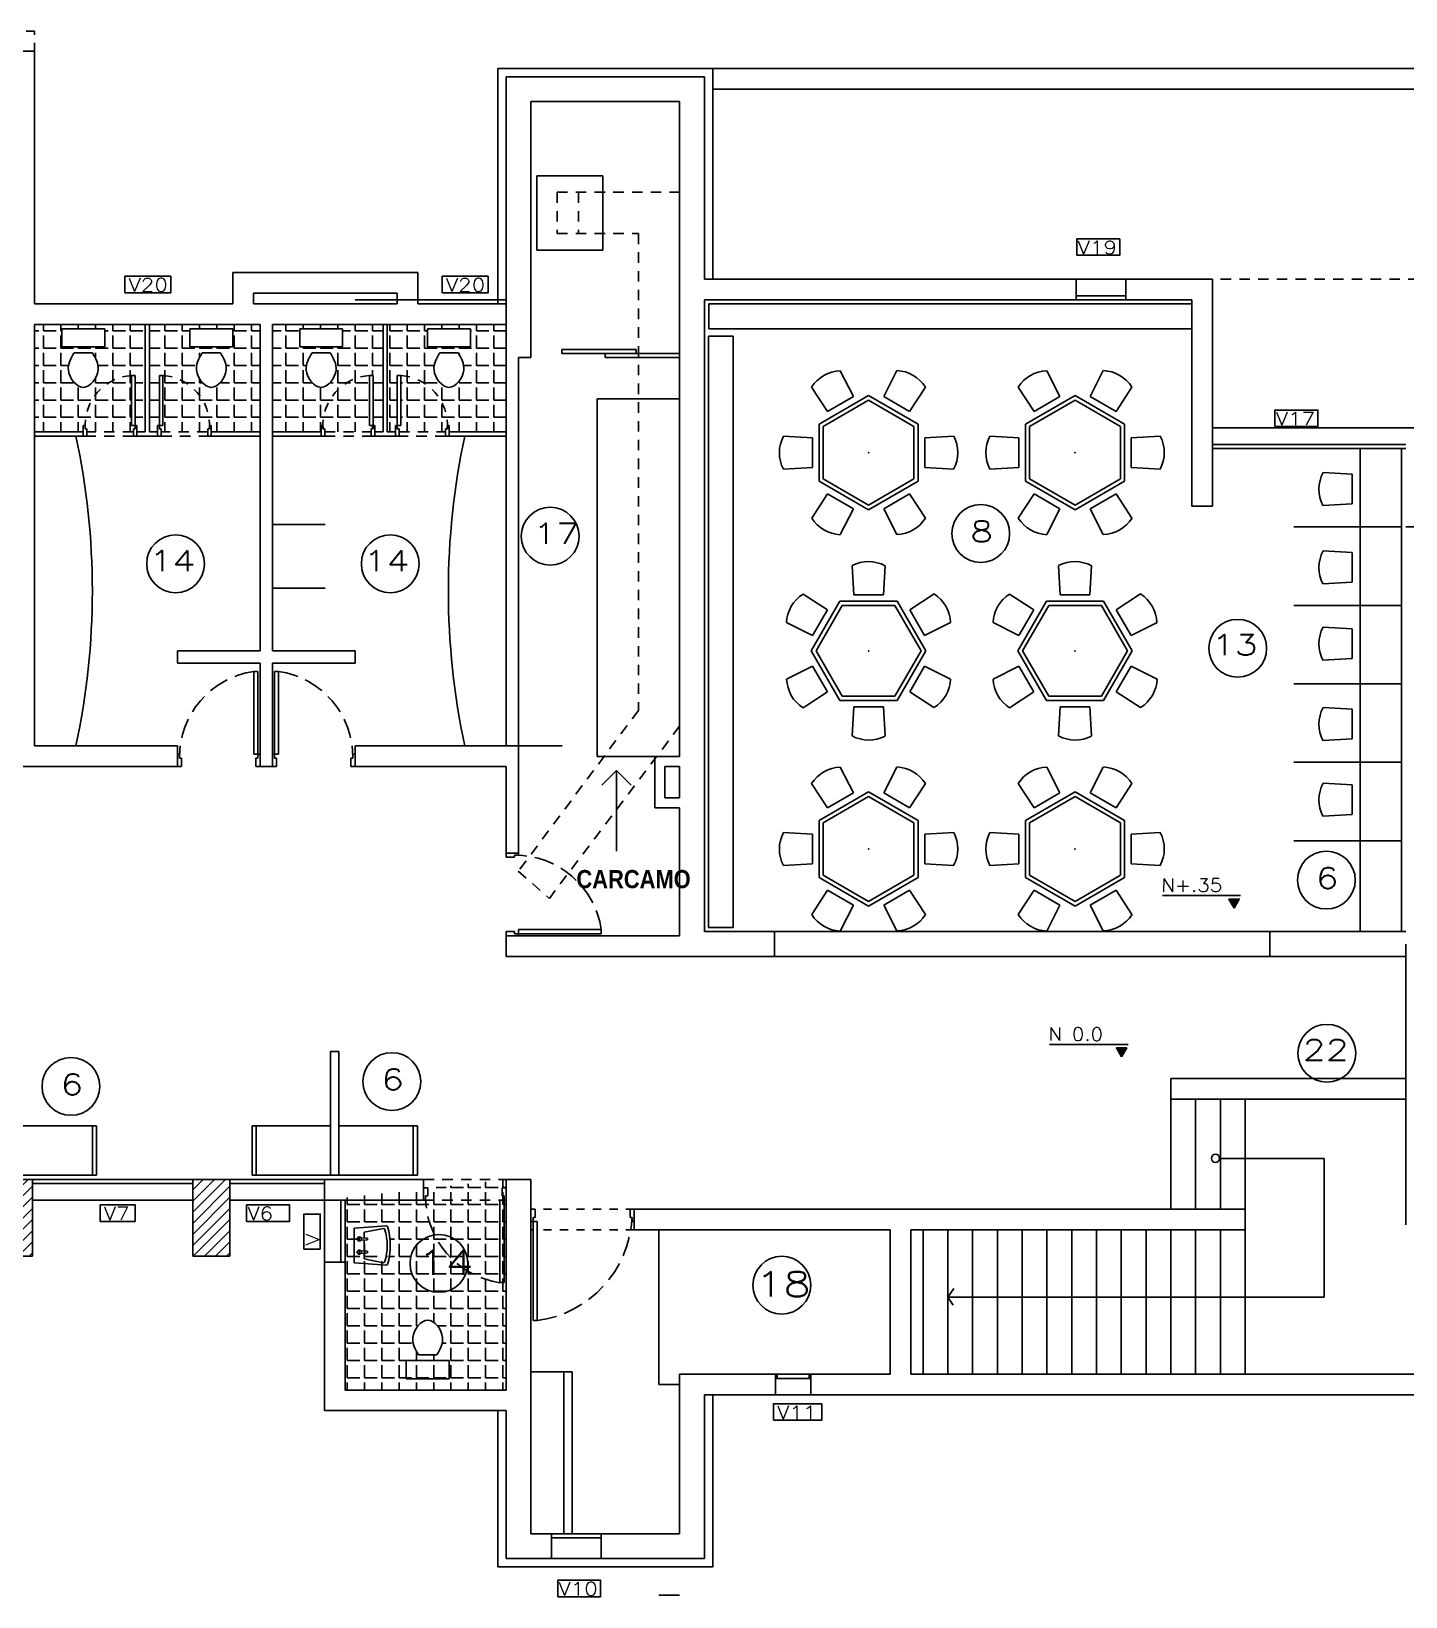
# Model space of a CAD drawing. Extents: x 672 to 748.9, y 170.5 to 217.8.
# Drawn here: x 711.24 to 727.88, y 173.12 to 192.08 of the extents above; entities that cross this region are included whole.
import ezdxf

# ---------------------------------------------------------------- set-up
doc = ezdxf.new("R2010")
doc.units = 0
doc.header["$LTSCALE"] = 0.02
doc.header["$MEASUREMENT"] = 0
doc.linetypes.add('ACAD_ISO02W100', pattern=[15, 12, -3])
doc.linetypes.add('HIDDEN', pattern=[9.525, 6.35, -3.175])
doc.layers.get('DEFPOINTS').update_dxf_attribs({"linetype": 'CONTINUOUS'})
for name, color, linetype in [('ACHURADO', 1, 'CONTINUOUS'), ('BAÑOS', 7, 'CONTINUOUS'), ('LETRA', 21, 'CONTINUOUS'), ('LETRAVENTANA', 40, 'CONTINUOUS'), ('MUEBLES', 7, 'CONTINUOUS'), ('MUROBAJO', 4, 'CONTINUOUS'), ('MUROS', 5, 'CONTINUOUS'), ('PISO', 1, 'CONTINUOUS'), ('PROYECCIONES', 253, 'HIDDEN'), ('PUERTAS', 40, 'CONTINUOUS'), ('VENTANAS', 40, 'CONTINUOUS')]:
    doc.layers.add(name, color=color, linetype=linetype)
doc.styles.add('DIANA', font='counb___.ttf', dxfattribs={"width": 0.9})
doc.styles.add('ROMANS', font='romans.shx', dxfattribs={"width": 0.8})
doc.styles.get("Standard").update_dxf_attribs({"font": 'romans.shx', "width": 1.3})
pattern_1 = [(0, (-116.12461, 7.60745), (0, 0.20955), [0.1524, -0.05715]), (90, (-116.12461, 7.60745), (-0.20955, 1e-17), [0.1524, -0.05715])]

# ---------------------------------------------------------------- blocks, each defined once
blk = doc.blocks.new('MESAEXAGONA6')
at = {"layer": 'MUEBLES', "linetype": 'Continuous'}
for p, q in [((-0.18, 0.68), (-0.2, 1.031)), ((0.18, 0.68), (0.2, 1.03)), ((-0.499, 0.496), (-0.792, 0.688)), ((-0.346, 0.6), (-0.693, 0)), ((0.346, 0.6), (-0.346, 0.6)), ((0.18, 0.68), (-0.18, 0.68)), ((0.693, 0), (0.346, 0.6)), ((0.499, 0.496), (0.793, 0.689)), ((-0.499, 0.496), (-0.679, 0.184)), ((-0.318, 0.55), (-0.635, 0)), ((0.318, 0.55), (-0.318, 0.55)), ((0.635, 0), (0.318, 0.55)), ((0.679, 0.184), (0.499, 0.496)), ((-0.679, 0.184), (-0.993, 0.342)), ((0.679, 0.184), (0.992, 0.342)), ((-0.693, 0), (-0.346, -0.6)), ((-0.635, 0), (-0.318, -0.55)), ((0.318, -0.55), (0.635, 0)), ((0.346, -0.6), (0.693, 0)), ((-0.679, -0.184), (-0.992, -0.342)), ((-0.679, -0.184), (-0.499, -0.496)), ((-0.635, 0), (-0.635, 0)), ((-0.635, 0), (-0.635, 0)), ((0.499, -0.496), (0.679, -0.184)), ((0.679, -0.184), (0.993, -0.342)), ((-0.499, -0.496), (-0.793, -0.689)), ((-0.318, -0.55), (0.318, -0.55)), ((0.499, -0.496), (0.792, -0.688)), ((-0.346, -0.6), (0.346, -0.6)), ((-0.18, -0.68), (-0.2, -1.03)), ((-0.18, -0.68), (0.18, -0.68)), ((0.18, -0.68), (0.2, -1.031))]:
    blk.add_line(p, q, dxfattribs=at)
for centre, start, end in [((-0.001, 0.649), 62.1214, 117.4408), ((-0.563, 0.323), 122.1214, 177.4408), ((0.561, 0.326), 2.1214, 57.4408), ((-0.561, -0.326), 182.1214, 237.4408), ((0.563, -0.323), 302.1214, 357.4408), ((0.001, -0.649), 242.1214, 297.4408)]:
    blk.add_arc(centre, 0.431, start, end, dxfattribs=at)
blk.add_point((0, 0), dxfattribs=at)
blk.add_point((0, 0), dxfattribs=at)
blk = doc.blocks.new('SERVIDORESCONSULTA')
at = {"layer": 'MUEBLES', "linetype": 'Continuous'}
for p, q in [((-0.05, 0.6), (-0.05, 1.5)), ((-0.05, 0), (-0.05, 1.5)), ((0.05, 1.5), (-0.05, 1.5)), ((0.05, 0), (0.05, 1.5)), ((-1, 0), (-1, 0.6)), ((-0.05, 0.6), (-1, 0.6)), ((-0.95, 0), (-0.95, 0.6)), ((1, 0.6), (0.05, 0.6)), ((0.95, 0), (0.95, 0.6)), ((1, 0), (1, 0.6)), ((0, 0), (-1, 0)), ((0, 0), (1, 0))]:
    blk.add_line(p, q, dxfattribs=at)
blk = doc.blocks.new('PUERTA4')
at = {"layer": 'PUERTAS', "color": 4}
for p, q in [((-0.075, 0.15), (-0.075, 1.15)), ((-0.025, 1.15), (-0.075, 1.15)), ((-0.025, 0.15), (-0.025, 1.15)), ((-0.025, 0.15), (-0.075, 0.15))]:
    blk.add_line(p, q, dxfattribs=at)
at = {"layer": 'PUERTAS', "color": 7}
for p, q in [((-1, 0), (-1, 0.15)), ((-0.975, 0.15), (-1, 0.15)), ((-0.975, 0.1), (-0.975, 0.15)), ((-0.95, 0.1), (-0.975, 0.1)), ((-0.95, 0), (-0.95, 0.1)), ((-0.05, 0), (-0.05, 0.1)), ((-0.025, 0.1), (-0.05, 0.1))]:
    blk.add_line(p, q, dxfattribs=at)
at = {"layer": 'PUERTAS', "color": 7, "linetype": 'ACAD_ISO02W100'}
for p, q in [((0, 0), (-0.05, 0)), ((0, 0), (0, 0.15)), ((-0.95, 0), (-1, 0))]:
    blk.add_line(p, q, dxfattribs=at)
at = {"layer": 'PUERTAS', "color": 7, "linetype": 'Continuous'}
for p, q in [((0, 0.15), (-0.025, 0.15)), ((-0.025, 0.15), (-0.025, 0.1))]:
    blk.add_line(p, q, dxfattribs=at)
at = {"layer": 'PUERTAS', "color": 1, "linetype": 'ACAD_ISO02W100'}
blk.add_arc((0.075, 0.111), 1.05, 98.2102, 180.5872, dxfattribs=at)
blk = doc.blocks.new('PUERTA3')
at = {"layer": 'PUERTAS', "color": 4}
for p, q in [((-0.075, 0.15), (-0.075, 1.15)), ((-0.025, 1.15), (-0.075, 1.15)), ((-0.025, 0.15), (-0.025, 1.15)), ((-0.025, 0.15), (-0.075, 0.15))]:
    blk.add_line(p, q, dxfattribs=at)
at = {"layer": 'PUERTAS', "color": 7}
for p, q in [((-1, 0), (-1, 0.15)), ((-0.975, 0.15), (-1, 0.15)), ((-0.975, 0.1), (-0.975, 0.15)), ((-0.95, 0.1), (-0.975, 0.1)), ((-0.95, 0), (-0.95, 0.1)), ((-0.05, 0), (-0.05, 0.1)), ((-0.025, 0.1), (-0.05, 0.1))]:
    blk.add_line(p, q, dxfattribs=at)
at = {"layer": 'PUERTAS', "color": 7, "linetype": 'ACAD_ISO02W100'}
for p, q in [((0, 0), (-0.05, 0)), ((0, 0), (0, 0.15)), ((-0.95, 0), (-1, 0))]:
    blk.add_line(p, q, dxfattribs=at)
at = {"layer": 'PUERTAS', "color": 7, "linetype": 'Continuous'}
for p, q in [((0, 0.15), (-0.025, 0.15)), ((-0.025, 0.15), (-0.025, 0.1))]:
    blk.add_line(p, q, dxfattribs=at)
at = {"layer": 'PUERTAS', "color": 1, "linetype": 'ACAD_ISO02W100'}
blk.add_arc((0.075, 0.111), 1.05, 98.2102, 180.5872, dxfattribs=at)
blk = doc.blocks.new('PUERTA2')
at = {"layer": 'PUERTAS', "color": 7}
for p, q in [((-0.15, 0.725), (-0.15, 0.75)), ((0, 0.75), (-0.15, 0.75)), ((-0.1, 0.725), (-0.15, 0.725)), ((-0.1, 0.7), (-0.1, 0.725)), ((0, 0.7), (-0.1, 0.7)), ((0, 0), (-0.15, 0)), ((0, 0.05), (-0.1, 0.05)), ((-0.1, 0.025), (-0.1, 0.05))]:
    blk.add_line(p, q, dxfattribs=at)
at = {"layer": 'PUERTAS', "color": 7, "linetype": 'ACAD_ISO02W100'}
for p, q in [((0, 0.7), (0, 0.75)), ((0, 0), (0, 0.05))]:
    blk.add_line(p, q, dxfattribs=at)
at = {"layer": 'PUERTAS', "color": 4}
for p, q in [((-0.15, 0.075), (-0.848, 0.075)), ((-0.848, 0.075), (-0.848, 0.025)), ((-0.15, 0.025), (-0.848, 0.025)), ((-0.15, 0.025), (-0.15, 0.075))]:
    blk.add_line(p, q, dxfattribs=at)
at = {"layer": 'PUERTAS', "color": 7, "linetype": 'Continuous'}
for p, q in [((-0.15, 0.025), (-0.1, 0.025)), ((-0.15, 0), (-0.15, 0.025))]:
    blk.add_line(p, q, dxfattribs=at)
at = {"layer": 'PUERTAS', "color": 1, "linetype": 'HIDDEN'}
blk.add_arc((-0.15, 0.025), 0.7, 85.904, 175.904, dxfattribs=at)
blk = doc.blocks.new('PUERTA1')
at = {"layer": 'PUERTAS', "color": 4}
for p, q in [((-0.075, 0.848), (-0.025, 0.848)), ((-0.075, 0.15), (-0.075, 0.848)), ((-0.025, 0.15), (-0.025, 0.848)), ((-0.025, 0.15), (-0.075, 0.15))]:
    blk.add_line(p, q, dxfattribs=at)
at = {"layer": 'PUERTAS', "color": 7}
for p, q in [((-0.75, 0.15), (-0.75, 0)), ((-0.725, 0.15), (-0.75, 0.15)), ((-0.7, 0), (-0.75, 0)), ((-0.725, 0.1), (-0.725, 0.15)), ((-0.7, 0.1), (-0.725, 0.1)), ((-0.7, 0), (-0.7, 0.1)), ((-0.05, 0), (-0.05, 0.1)), ((-0.025, 0.1), (-0.05, 0.1)), ((0, 0), (-0.05, 0)), ((0, 0.15), (0, 0))]:
    blk.add_line(p, q, dxfattribs=at)
at = {"layer": 'PUERTAS', "color": 7, "linetype": 'Continuous'}
for q in [(0, 0.15), (-0.025, 0.1)]:
    blk.add_line((-0.025, 0.15), q, dxfattribs=at)
at = {"layer": 'PUERTAS', "color": 1, "linetype": 'HIDDEN'}
blk.add_arc((-0.025, 0.15), 0.7, 94.096, 184.096, dxfattribs=at)
blk = doc.blocks.new('SANITARIO')
at = {"layer": 'BAÑOS'}
for p, q in [((-0.257, -0.22), (-0.257, 0)), ((-0.257, 0), (0.263, 0)), ((0.263, 0), (0.263, -0.22)), ((-0.257, -0.22), (0.263, -0.22)), ((-0.107, -0.29), (0.113, -0.29))]:
    blk.add_line(p, q, dxfattribs=at)
blk.add_spline([(-0.107, -0.29), (-0.177, -0.5), (0.003, -0.71), (0.183, -0.5), (0.113, -0.29)], degree=3, dxfattribs=at)

msp = doc.modelspace()

# ---------------------------------------------------------------- hatches: boundary and pattern name
at = {"layer": 'ACHURADO', "linetype": 'Continuous', "ltscale": 0.02}
h = msp.add_hatch(dxfattribs=at)
h.set_pattern_fill('ANGLE', color=256, scale=0.03, style=0)
h.set_pattern_definition(pattern_1)
edge = h.paths.add_edge_path()
edge.add_spline(control_points=[(711.978, 188.1841), (712.0171, 188.1177), (712.1053, 187.9684), (711.868, 187.6506), (711.6306, 187.9684), (711.7188, 188.1177), (711.758, 188.1841)], knot_values=[0, 0, 0, 0, 0.2213594, 0.4979458, 0.7745321, 0.9958915, 0.9958915, 0.9958915, 0.9958915], degree=3, periodic=0)
edge.add_line((711.758, 188.1841), (711.868, 188.1841))
edge.add_line((711.868, 188.1841), (711.868, 188.2541))
edge.add_line((711.868, 188.2541), (711.608, 188.2541))
edge.add_line((711.608, 188.2541), (711.608, 188.4741))
edge.add_line((711.608, 188.4741), (711.868, 188.4741))
edge.add_line((711.868, 188.4741), (711.868, 188.5241))
edge.add_line((711.868, 188.5241), (711.278, 188.5241))
edge.add_line((711.278, 188.5241), (711.278, 187.2241))
edge.add_line((711.278, 187.2241), (711.8679, 187.2241))
edge.add_line((711.8679, 187.2241), (711.8679, 187.3041))
edge.add_line((711.8679, 187.3041), (711.8896, 187.3041))
edge.add_arc((712.4963, 187.3041), 0.6067, 94.09604, 180, ccw=False)
edge.add_line((712.4529, 187.9092), (712.4963, 187.9092))
edge.add_line((712.4963, 187.9092), (712.4963, 187.3041))
edge.add_line((712.4963, 187.3041), (712.518, 187.3041))
edge.add_line((712.518, 187.3041), (712.518, 187.2241))
edge.add_line((712.518, 187.2241), (712.618, 187.2241))
edge.add_line((712.618, 187.2241), (712.618, 188.5241))
edge.add_line((712.618, 188.5241), (711.868, 188.5241))
edge.add_line((711.868, 188.5241), (711.868, 188.4741))
edge.add_line((711.868, 188.4741), (712.128, 188.4741))
edge.add_line((712.128, 188.4741), (712.128, 188.2541))
edge.add_line((712.128, 188.2541), (711.868, 188.2541))
edge.add_line((711.868, 188.2541), (711.868, 188.1841))
edge.add_line((711.868, 188.1841), (711.978, 188.1841))
h.paths.add_polyline_path([(712.4529, 187.9092, 0.4142136), (711.8911, 187.2608), (711.9113, 187.2608), (711.9113, 187.2241), (712.4746, 187.2241), (712.4746, 187.2608), (712.4963, 187.2608), (712.4963, 187.3041), (712.4529, 187.3041)], flags=16)
h.paths.add_polyline_path([(712.833, 187.3041), (712.7896, 187.3041), (712.7896, 187.2608), (712.8113, 187.2608), (712.8113, 187.2241), (713.3746, 187.2241), (713.3746, 187.2608), (713.3948, 187.2608, 0.4142136), (712.833, 187.9092)], flags=16)
edge = h.paths.add_edge_path()
edge.add_line((713.3963, 187.3041), (713.418, 187.3041))
edge.add_line((713.418, 187.3041), (713.418, 187.2241))
edge.add_line((713.418, 187.2241), (714.008, 187.2241))
edge.add_line((714.008, 187.2241), (714.008, 188.5241))
edge.add_line((714.008, 188.5241), (713.4183, 188.5241))
edge.add_line((713.4183, 188.5241), (713.4183, 188.4741))
edge.add_line((713.4183, 188.4741), (713.6783, 188.4741))
edge.add_line((713.6783, 188.4741), (713.6783, 188.2541))
edge.add_line((713.6783, 188.2541), (713.4183, 188.2541))
edge.add_line((713.4183, 188.2541), (713.4183, 188.1841))
edge.add_line((713.4183, 188.1841), (713.5283, 188.1841))
edge.add_spline(control_points=[(713.5283, 188.1841), (713.5675, 188.1177), (713.6556, 187.9684), (713.4183, 187.6506), (713.1809, 187.9684), (713.2691, 188.1177), (713.3083, 188.1841)], knot_values=[0, 0, 0, 0, 0.2213594, 0.4979458, 0.7745321, 0.9958915, 0.9958915, 0.9958915, 0.9958915], degree=3, periodic=0)
edge.add_line((713.3083, 188.1841), (713.4183, 188.1841))
edge.add_line((713.4183, 188.1841), (713.4183, 188.2541))
edge.add_line((713.4183, 188.2541), (713.1583, 188.2541))
edge.add_line((713.1583, 188.2541), (713.1583, 188.4741))
edge.add_line((713.1583, 188.4741), (713.4183, 188.4741))
edge.add_line((713.4183, 188.4741), (713.4183, 188.5241))
edge.add_line((713.4183, 188.5241), (712.668, 188.5241))
edge.add_line((712.668, 188.5241), (712.668, 187.2241))
edge.add_line((712.668, 187.2241), (712.768, 187.2241))
edge.add_line((712.768, 187.2241), (712.768, 187.3041))
edge.add_line((712.768, 187.3041), (712.7896, 187.3041))
edge.add_line((712.7896, 187.3041), (712.7896, 187.9092))
edge.add_line((712.7896, 187.9092), (712.833, 187.9092))
edge.add_arc((712.7896, 187.3041), 0.6067, 0, 85.90396, ccw=False)
h = msp.add_hatch(dxfattribs=at)
h.set_pattern_fill('ANGLE', color=256, scale=0.03, style=0)
h.set_pattern_definition(pattern_1)
h.paths.add_polyline_path([(715.333, 187.9091, 0.4142136), (714.7713, 187.2607), (714.7914, 187.2607), (714.7914, 187.2241), (715.3546, 187.2241), (715.3546, 187.2607), (715.3763, 187.2607), (715.3763, 187.3041), (715.333, 187.3041)], flags=16)
edge = h.paths.add_edge_path()
edge.add_line((715.498, 188.5241), (715.188, 188.5241))
edge.add_line((715.188, 188.5241), (714.748, 188.5241))
edge.add_line((714.748, 188.5241), (714.748, 188.4741))
edge.add_line((714.748, 188.4741), (715.008, 188.4741))
edge.add_line((715.008, 188.4741), (715.008, 188.2541))
edge.add_line((715.008, 188.2541), (714.748, 188.2541))
edge.add_line((714.748, 188.2541), (714.748, 188.1841))
edge.add_line((714.748, 188.1841), (714.858, 188.1841))
edge.add_spline(control_points=[(714.858, 188.1841), (714.8971, 188.1177), (714.9853, 187.9684), (714.748, 187.6506), (714.5106, 187.9684), (714.5988, 188.1177), (714.638, 188.1841)], knot_values=[0, 0, 0, 0, 0.2213594, 0.4979458, 0.7745321, 0.9958915, 0.9958915, 0.9958915, 0.9958915], degree=3, periodic=0)
edge.add_line((714.638, 188.1841), (714.748, 188.1841))
edge.add_line((714.748, 188.1841), (714.748, 188.2541))
edge.add_line((714.748, 188.2541), (714.488, 188.2541))
edge.add_line((714.488, 188.2541), (714.488, 188.4741))
edge.add_line((714.488, 188.4741), (714.748, 188.4741))
edge.add_line((714.748, 188.4741), (714.748, 188.5241))
edge.add_line((714.748, 188.5241), (714.158, 188.5241))
edge.add_line((714.158, 188.5241), (714.158, 187.2241))
edge.add_line((714.158, 187.2241), (714.648, 187.2241))
edge.add_line((714.648, 187.2241), (714.7481, 187.2241))
edge.add_line((714.7481, 187.2241), (714.7481, 187.3041))
edge.add_line((714.7481, 187.3041), (714.7697, 187.3041))
edge.add_arc((715.3763, 187.3041), 0.6065, 94.09604, 180, ccw=False)
edge.add_line((715.333, 187.9091), (715.3763, 187.9091))
edge.add_line((715.3763, 187.9091), (715.3763, 187.3041))
edge.add_line((715.3763, 187.3041), (715.398, 187.3041))
edge.add_line((715.398, 187.3041), (715.398, 187.2241))
edge.add_line((715.398, 187.2241), (715.498, 187.2241))
edge.add_line((715.498, 187.2241), (715.498, 188.5241))
h = msp.add_hatch(dxfattribs=at)
h.set_pattern_fill('ANGLE', color=256, scale=0.03, style=0)
h.set_pattern_definition(pattern_1)
edge = h.paths.add_edge_path()
edge.add_spline(control_points=[(716.4048, 188.1841), (716.444, 188.1177), (716.5322, 187.9684), (716.2948, 187.6506), (716.0575, 187.9684), (716.1456, 188.1177), (716.1848, 188.1841)], knot_values=[0, 0, 0, 0, 0.2213594, 0.4979458, 0.7745321, 0.9958915, 0.9958915, 0.9958915, 0.9958915], degree=3, periodic=0)
edge.add_line((716.1848, 188.1841), (716.298, 188.1841))
edge.add_line((716.298, 188.1841), (716.298, 188.2541))
edge.add_line((716.298, 188.2541), (716.0348, 188.2541))
edge.add_line((716.0348, 188.2541), (716.0348, 188.4741))
edge.add_line((716.0348, 188.4741), (716.298, 188.4741))
edge.add_line((716.298, 188.4741), (716.298, 188.5241))
edge.add_line((716.298, 188.5241), (715.548, 188.5241))
edge.add_line((715.548, 188.5241), (715.548, 187.2241))
edge.add_line((715.548, 187.2241), (715.648, 187.2241))
edge.add_line((715.648, 187.2241), (715.648, 187.304))
edge.add_line((715.648, 187.304), (715.6696, 187.304))
edge.add_line((715.6696, 187.304), (715.6696, 187.9086))
edge.add_line((715.6696, 187.9086), (715.7129, 187.9086))
edge.add_arc((715.6696, 187.304), 0.6062, 0, 85.90396, ccw=False)
edge.add_line((716.2758, 187.304), (716.2975, 187.304))
edge.add_line((716.2975, 187.304), (716.2975, 187.2241))
edge.add_line((716.2975, 187.2241), (716.298, 187.2241))
edge.add_line((716.298, 187.2241), (716.988, 187.2241))
edge.add_line((716.988, 187.2241), (716.988, 188.5241))
edge.add_line((716.988, 188.5241), (716.298, 188.5241))
edge.add_line((716.298, 188.5241), (716.298, 188.4741))
edge.add_line((716.298, 188.4741), (716.5548, 188.4741))
edge.add_line((716.5548, 188.4741), (716.5548, 188.2541))
edge.add_line((716.5548, 188.2541), (716.298, 188.2541))
edge.add_line((716.298, 188.2541), (716.298, 188.1841))
edge.add_line((716.298, 188.1841), (716.4048, 188.1841))
h.paths.add_polyline_path([(715.7129, 187.9086), (715.7129, 187.304), (715.6696, 187.304), (715.6696, 187.2607), (715.6913, 187.2607), (715.6913, 187.2241), (716.2542, 187.2241), (716.2542, 187.2607), (716.2743, 187.2607, 0.4142136)], flags=16)
at = {"layer": 'ACHURADO'}
h = msp.add_hatch(dxfattribs=at)
h.set_pattern_fill('ANSI31', color=256, scale=0.03, angle=540, style=0)
h.set_pattern_definition([(45, (47.33835, -145.42594), (-0.067351921, 0.067351921), [])])
h.paths.add_polyline_path([(711.028, 178.1741), (710.803, 178.1741), (710.803, 177.2441), (711.028, 177.2441)])
h.paths.add_polyline_path([(711.253, 178.1741), (711.028, 178.1741), (711.028, 177.2441), (711.253, 177.2441)])
h = msp.add_hatch(dxfattribs=at)
h.set_pattern_fill('ANSI31', color=256, scale=0.03, angle=540, style=0)
h.set_pattern_definition([(45, (49.72835, -145.42594), (-0.067351921, 0.067351921), [])])
h.paths.add_polyline_path([(713.418, 178.1741), (713.193, 178.1741), (713.193, 177.2441), (713.418, 177.2441)])
h.paths.add_polyline_path([(713.643, 178.1741), (713.418, 178.1741), (713.418, 177.2441), (713.643, 177.2441)])
at = {"layer": 'ACHURADO', "linetype": 'Continuous'}
h = msp.add_hatch(dxfattribs=at)
h.set_pattern_fill('ANGLE', color=256, scale=0.03, style=0)
h.set_pattern_definition([(0, (-152.05543, -12.82228), (0, 0.20955), [0.1524, -0.05715]), (90, (-152.05543, -12.82228), (-0.20955, 1e-17), [0.1524, -0.05715])])
edge = h.paths.add_edge_path(flags=16)
edge.add_spline(control_points=[(716.148, 176.0495), (716.1871, 176.1159), (716.2753, 176.2652), (716.038, 176.583), (715.8006, 176.2652), (715.8888, 176.1159), (715.928, 176.0495)], knot_values=[0, 0, 0, 0, 0.2213594, 0.4979458, 0.7745321, 0.9958915, 0.9958915, 0.9958915, 0.9958915], degree=3, periodic=0)
edge.add_line((715.928, 176.0495), (716.148, 176.0495))
h.paths.add_polyline_path([(716.298, 175.9795), (715.778, 175.9795), (715.778, 175.7595), (716.298, 175.7595)], flags=16)
h.paths.add_polyline_path([(716.298, 175.9795), (715.778, 175.9795), (715.778, 175.7595), (716.298, 175.7595)], flags=0)
h.paths.add_polyline_path([(716.298, 175.9795), (715.778, 175.9795), (715.778, 175.7595), (716.298, 175.7595)], flags=0)
h.paths.add_polyline_path([(716.298, 175.9795), (715.778, 175.9795), (715.778, 175.7595), (716.298, 175.7595)], flags=0)
h.paths.add_polyline_path([(716.298, 175.9795), (715.778, 175.9795), (715.778, 175.7595), (716.298, 175.7595)], flags=0)
h.paths.add_polyline_path([(716.298, 175.9795), (715.778, 175.9795), (715.778, 175.7595), (716.298, 175.7595)], flags=0)
h.paths.add_polyline_path([(716.298, 175.9795), (715.778, 175.9795), (715.778, 175.7595), (716.298, 175.7595)], flags=0)
h.paths.add_polyline_path([(716.298, 175.9795), (715.778, 175.9795), (715.778, 175.7595), (716.298, 175.7595)], flags=0)
h.paths.add_polyline_path([(716.298, 175.9795), (715.778, 175.9795), (715.778, 175.7595), (716.298, 175.7595)], flags=0)
h.paths.add_polyline_path([(716.298, 175.9795), (715.778, 175.9795), (715.778, 175.7595), (716.298, 175.7595)], flags=0)
h.paths.add_polyline_path([(716.298, 175.9795), (715.778, 175.9795), (715.778, 175.7595), (716.298, 175.7595)], flags=0)
h.paths.add_polyline_path([(716.298, 175.9795), (715.778, 175.9795), (715.778, 175.7595), (716.298, 175.7595)], flags=0)
edge = h.paths.add_edge_path()
edge.add_line((715.988, 177.9241), (716.988, 177.9241))
edge.add_line((714.788, 177.9241), (715.988, 177.9241))
edge.add_line((715.038, 177.9241), (715.038, 177.1741))
edge.add_line((715.1487, 177.1635), (715.1487, 177.5835))
edge.add_line((715.1487, 177.1635), (715.5385, 177.1342))
edge.add_line((715.5385, 177.6127), (715.1487, 177.5835))
edge.add_arc((714.7433, 177.3735), 0.8404, 344.10264, 375.89736)
edge.add_line((715.5516, 177.1433), (715.5385, 177.1342))
edge.add_line((715.038, 177.1741), (715.038, 175.6241))
edge.add_line((716.988, 175.6241), (715.038, 175.6241))
edge.add_line((716.988, 178.1741), (716.988, 175.6241))
at = {"layer": 'PISO', "ltscale": 0.02}
for points in [[(725.8635, 181.5686), (725.7374, 181.5686), (725.8004, 181.4595)], [(724.5015, 179.7656), (724.3754, 179.7656), (724.4384, 179.6564)]]:
    msp.add_hatch(color=256, dxfattribs=at).paths.add_polyline_path(points)

# ---------------------------------------------------------------- linework, layer by layer
at = {"layer": 'BAÑOS'}
for p, q in [((715.5385, 177.6127), (715.1487, 177.5835)), ((715.5385, 177.6127), (715.5516, 177.6037)), ((715.1487, 177.1635), (715.1487, 177.5835)), ((715.2087, 177.4285), (715.2087, 177.4785)), ((715.2287, 177.4685), (715.3087, 177.4635)), ((715.2287, 177.4385), (715.3087, 177.4435)), ((715.2687, 177.5335), (715.5038, 177.5815)), ((715.2687, 177.466), (715.2687, 177.5335)), ((715.2687, 177.306), (715.2687, 177.441)), ((715.3087, 177.4435), (715.3087, 177.4635)), ((715.5038, 177.5815), (715.5169, 177.5739)), ((715.2087, 177.2685), (715.2087, 177.3185)), ((715.2287, 177.3085), (715.3087, 177.3035)), ((715.2287, 177.2785), (715.3087, 177.2835)), ((715.2687, 177.2135), (715.2687, 177.281)), ((715.3087, 177.2835), (715.3087, 177.3035)), ((715.1487, 177.1635), (715.5385, 177.1342)), ((715.2687, 177.2135), (715.5038, 177.1655)), ((715.5038, 177.1655), (715.5169, 177.173)), ((715.5516, 177.1433), (715.5385, 177.1342)), ((715.778, 175.7595), (715.778, 175.9795)), ((716.298, 175.9795), (715.778, 175.9795)), ((716.148, 176.0495), (715.928, 176.0495)), ((716.298, 175.7595), (716.298, 175.9795)), ((716.298, 175.9795), (716.298, 175.7595)), ((716.298, 175.7595), (715.778, 175.7595))]:
    msp.add_line(p, q, dxfattribs=at)
for centre in [(715.2087, 177.4535), (715.2087, 177.2935)]:
    msp.add_circle(centre, 0.025, dxfattribs=at)
for centre, radius, start, end in [((714.7433, 177.3735), 0.8404, 344.10264, 15.89736), ((714.9012, 177.3735), 0.6475, 341.96678, 18.03322)]:
    msp.add_arc(centre, radius, start, end, dxfattribs=at)
msp.add_spline([(716.148, 176.0495), (716.218, 176.2595), (716.038, 176.4695), (715.858, 176.2595), (715.928, 176.0495)], degree=3, dxfattribs=at)
at = {"layer": 'DEFPOINTS', "color": 0, "linetype": 'ByBlock'}
for p in [(716.888, 191.6241), (716.888, 191.6241), (719.488, 191.6241), (719.488, 191.6241), (713.678, 189.1541), (713.678, 189.1541), (715.918, 189.1541), (715.918, 189.1541), (723.888, 189.0741), (723.888, 189.0741), (724.488, 189.0741), (724.488, 189.0741), (725.538, 189.0741), (725.538, 189.0741), (714.788, 176.3991), (714.788, 175.3741)]:
    msp.add_point(p, dxfattribs=at)
at = {"layer": 'LETRA'}
for p, q in [((725.6257, 178.4291), (726.8892, 178.4291)), ((726.8892, 176.7491), (726.8892, 178.4291)), ((722.335, 176.7491), (722.4093, 176.8527)), ((722.335, 176.7491), (722.4001, 176.6496))]:
    msp.add_line(p, q, dxfattribs=at)
at = {"layer": 'LETRA', "ltscale": 0.02}
msp.add_line((722.335, 176.7491), (726.8892, 176.7491), dxfattribs=at)
at = {"layer": 'LETRA', "color": 4, "linetype": 'Continuous'}
for centre in [(722.7335, 185.9942), (717.5208, 185.9622), (712.9862, 185.6279), (715.5848, 185.6279), (725.8443, 184.6048), (726.9174, 181.7983), (715.6041, 179.3583), (711.7188, 179.3004)]:
    msp.add_circle(centre, 0.35, dxfattribs=at)
at = {"layer": 'LETRA', "color": 4}
for centre in [(726.924, 179.7014), (716.1743, 177.157), (720.3251, 176.8933)]:
    msp.add_circle(centre, 0.35, dxfattribs=at)
at = {"layer": 'LETRA'}
msp.add_circle((725.5757, 178.4291), 0.05, dxfattribs=at)
at = {"layer": 'LETRAVENTANA'}
for points in [[(723.8965, 189.3638), (724.4158, 189.3638), (724.4158, 189.5624), (723.8965, 189.5624)], [(712.3724, 188.9101), (712.9275, 188.9101), (712.9275, 189.1086), (712.3724, 189.1086)], [(716.2141, 188.9101), (716.7692, 188.9101), (716.7692, 189.1086), (716.2141, 189.1086)], [(726.2956, 187.2901), (726.8149, 187.2901), (726.8149, 187.4886), (726.2956, 187.4886)], [(712.0718, 177.6663), (712.4982, 177.6663), (712.4982, 177.8649), (712.0718, 177.8649)], [(713.846, 177.6663), (714.3653, 177.6663), (714.3653, 177.8649), (713.846, 177.8649)], [(714.7373, 177.3286), (714.7373, 177.7551), (714.5387, 177.7551), (714.5387, 177.3286)], [(720.2236, 175.2573), (720.8089, 175.2573), (720.8089, 175.4559), (720.2236, 175.4559)], [(717.6118, 173.1217), (718.1311, 173.1217), (718.1311, 173.3203), (717.6118, 173.3203)]]:
    msp.add_lwpolyline(points, close=True, dxfattribs=at)
at = {"layer": 'MUEBLES'}
for p, q in [((725.288, 188.7741), (719.4395, 188.7741)), ((725.288, 188.7741), (725.288, 188.4741)), ((725.288, 188.4741), (719.4395, 188.4741)), ((719.438, 188.3829), (719.438, 181.2241)), ((719.738, 188.3829), (719.438, 188.3829)), ((719.738, 188.3829), (719.738, 181.2241)), ((727.328, 187.0241), (727.328, 181.1741)), ((727.828, 187.0241), (727.828, 181.1741)), ((727.828, 186.0741), (726.525, 186.0741)), ((727.828, 185.1241), (726.525, 185.1241)), ((727.828, 184.1741), (726.525, 184.1741)), ((727.828, 183.2241), (726.525, 183.2241)), ((727.828, 182.2741), (726.525, 182.2741)), ((719.438, 181.2241), (719.738, 181.2241)), ((717.688, 173.8841), (717.688, 175.8441)), ((717.788, 173.8841), (717.788, 175.8441))]:
    msp.add_line(p, q, dxfattribs=at)
at = {"layer": 'MUEBLES', "linetype": 'Continuous'}
for p, q in [((719.4395, 188.4741), (719.4395, 188.7741)), ((727.228, 186.7139), (726.878, 186.7339)), ((727.228, 186.7139), (727.228, 186.3539)), ((727.228, 186.3539), (726.8764, 186.3339)), ((727.228, 185.7637), (726.878, 185.7837)), ((727.228, 185.7637), (727.228, 185.4037)), ((727.228, 185.4037), (726.8764, 185.3837)), ((727.228, 184.8425), (726.878, 184.8625)), ((727.228, 184.8425), (727.228, 184.4825)), ((727.228, 184.4825), (726.8764, 184.4625)), ((727.228, 183.8678), (726.878, 183.8878)), ((727.228, 183.8678), (727.228, 183.5078)), ((727.228, 183.5078), (726.8764, 183.4878)), ((727.228, 182.9524), (726.878, 182.9724)), ((727.228, 182.9524), (727.228, 182.5924)), ((727.228, 182.5924), (726.8764, 182.5724))]:
    msp.add_line(p, q, dxfattribs=at)
at = {"layer": 'MUEBLES', "ltscale": 0.02}
msp.add_line((717.788, 175.8441), (717.288, 175.8441), dxfattribs=at)
at = {"layer": 'MUEBLES', "linetype": 'Continuous'}
for centre in [(727.2588, 186.5324), (727.2588, 185.5822), (727.2588, 184.6611), (727.2588, 183.6863), (727.2588, 182.7709)]:
    msp.add_arc(centre, 0.4308, 152.12139, 207.44084, dxfattribs=at)
at = {"layer": 'MUROBAJO'}
for p, q in [((716.888, 191.6241), (716.888, 188.7741)), ((718.688, 191.6241), (716.888, 191.6241)), ((719.488, 191.6241), (718.688, 191.6241)), ((719.488, 191.6241), (719.488, 189.0741)), ((719.488, 191.6241), (719.488, 189.0741)), ((723.888, 189.0741), (724.488, 189.0741)), ((712.618, 188.5241), (712.618, 187.2241)), ((712.668, 188.5241), (712.668, 187.2241)), ((715.498, 188.5241), (715.498, 187.2241)), ((715.548, 188.5241), (715.548, 187.2241)), ((711.868, 187.2241), (711.278, 187.2241)), ((711.868, 187.1741), (711.278, 187.1741)), ((712.618, 187.2241), (712.518, 187.2241)), ((712.768, 187.1741), (712.518, 187.1741)), ((712.668, 187.1741), (712.618, 187.1741)), ((712.768, 187.2241), (712.668, 187.2241)), ((714.008, 187.2241), (713.418, 187.2241)), ((714.008, 187.1741), (713.418, 187.1741)), ((714.158, 187.2241), (714.7481, 187.2241)), ((714.158, 187.1741), (714.7481, 187.1741)), ((715.498, 187.2241), (715.398, 187.2241)), ((715.648, 187.1741), (715.398, 187.1741)), ((715.648, 187.2241), (715.548, 187.2241)), ((715.548, 187.2241), (715.648, 187.2241)), ((716.2975, 187.2241), (716.988, 187.2241)), ((716.2975, 187.1741), (716.988, 187.1741)), ((714.158, 186.1041), (714.798, 186.1041)), ((714.158, 185.3341), (714.798, 185.3341)), ((726.235, 181.1741), (726.235, 180.8741)), ((727.878, 181.1741), (726.235, 181.1741)), ((727.878, 180.8741), (726.235, 180.8741)), ((727.878, 179.3941), (725.035, 179.3941)), ((725.035, 179.2441), (725.035, 179.3941)), ((727.878, 179.1441), (725.035, 179.1441)), ((713.193, 177.9241), (711.253, 177.9241)), ((714.788, 177.9241), (713.643, 177.9241)), ((714.788, 177.9241), (714.788, 177.1741)), ((719.488, 175.5641), (719.488, 173.4841)), ((720.248, 175.5641), (720.678, 175.5641)), ((716.888, 175.3741), (716.888, 173.4841)), ((719.488, 173.4841), (716.888, 173.4841))]:
    msp.add_line(p, q, dxfattribs=at)
at = {"layer": 'MUROBAJO', "color": 0, "ltscale": 0.02}
for p, q in [((717.3578, 190.3265), (717.3578, 189.4265)), ((717.3578, 190.3265), (718.1578, 190.3265)), ((718.1578, 190.3265), (718.1578, 189.4265)), ((717.3578, 189.4265), (718.1578, 189.4265)), ((718.088, 187.6241), (719.088, 187.6241)), ((718.088, 183.2941), (718.788, 183.2941))]:
    msp.add_line(p, q, dxfattribs=at)
at = {"layer": 'MUROBAJO', "color": 0}
msp.add_line((718.088, 187.6241), (718.088, 183.2941), dxfattribs=at)
at = {"layer": 'MUROBAJO', "linetype": 'Continuous'}
for p, q in [((729.928, 187.2741), (725.538, 187.2741)), ((718.1379, 173.5841), (717.538, 173.5841))]:
    msp.add_line(p, q, dxfattribs=at)
at = {"layer": 'MUROBAJO', "color": 2, "ltscale": 0.02}
for p, q in [((718.323, 183.124), (718.1462, 182.9472)), ((718.323, 182.1468), (718.323, 183.124)), ((718.323, 183.124), (718.4998, 182.9472))]:
    msp.add_line(p, q, dxfattribs=at)
at = {"layer": 'MUROBAJO'}
for centre, start, end in [((703.0889, 185.2991), 347.82294, 12.17706), ((725.177, 185.2991), 167.82294, 192.17706)]:
    msp.add_arc(centre, 8.8891, start, end, dxfattribs=at)
at = {"layer": 'MUROS', "linetype": 'Continuous'}
for p, q in [((710.003, 191.8341), (711.278, 191.8341)), ((720.238, 181.1741), (720.238, 180.8741)), ((721.638, 177.5641), (721.638, 175.8141))]:
    msp.add_line(p, q, dxfattribs=at)
at = {"layer": 'MUROS'}
for p, q in [((711.278, 191.8341), (711.278, 188.7741)), ((716.988, 191.5241), (716.988, 183.4241)), ((718.688, 191.5241), (716.988, 191.5241)), ((719.388, 191.5241), (718.688, 191.5241)), ((719.388, 191.5241), (719.388, 189.0741)), ((717.288, 191.2241), (717.288, 188.1241)), ((718.688, 191.2241), (717.288, 191.2241)), ((719.088, 191.2241), (718.688, 191.2241)), ((719.088, 191.2241), (719.088, 186.9741)), ((713.678, 189.1541), (713.678, 188.7741)), ((715.918, 189.1541), (713.678, 189.1541)), ((715.918, 189.1541), (715.918, 188.7741)), ((723.888, 189.0741), (719.388, 189.0741)), ((723.888, 189.0741), (723.888, 188.8241)), ((724.488, 189.0741), (724.488, 188.8241)), ((725.538, 189.0741), (724.488, 189.0741)), ((725.538, 189.0741), (725.538, 186.3241)), ((713.928, 188.9041), (713.928, 188.7741)), ((715.668, 188.9041), (713.928, 188.9041)), ((716.988, 188.8241), (715.158, 188.8241)), ((715.668, 188.9041), (715.668, 188.7741)), ((723.888, 188.8241), (719.388, 188.8241)), ((719.388, 188.8241), (719.388, 181.1741)), ((725.288, 188.8241), (724.488, 188.8241)), ((725.288, 188.8241), (725.288, 186.3241)), ((713.678, 188.7741), (711.278, 188.7741)), ((715.668, 188.7741), (713.928, 188.7741)), ((716.988, 188.7741), (715.918, 188.7741)), ((711.278, 188.5241), (711.278, 183.4241)), ((714.008, 188.5241), (711.278, 188.5241)), ((714.008, 184.5741), (714.008, 188.5241)), ((714.158, 184.5741), (714.158, 188.5241)), ((715.188, 188.5241), (714.158, 188.5241)), ((716.988, 188.5241), (715.188, 188.5241)), ((717.138, 188.1241), (717.138, 186.9741)), ((717.288, 188.1241), (717.138, 188.1241)), ((717.138, 186.9741), (717.138, 183.4241)), ((719.088, 186.9741), (719.088, 183.2941)), ((725.538, 186.3241), (725.288, 186.3241)), ((713.008, 184.4241), (713.008, 184.5741)), ((714.008, 184.5741), (713.008, 184.5741)), ((714.008, 184.4241), (713.008, 184.4241)), ((714.008, 183.1741), (714.008, 184.4241)), ((715.158, 184.5741), (714.158, 184.5741)), ((714.158, 183.1741), (714.158, 184.4241)), ((715.158, 184.4241), (714.158, 184.4241)), ((715.158, 184.4241), (715.158, 184.5741)), ((713.008, 183.4241), (711.278, 183.4241)), ((713.008, 183.1741), (713.008, 183.4241)), ((716.988, 183.4241), (715.158, 183.4241)), ((715.158, 183.1741), (715.158, 183.4241)), ((718.788, 183.2941), (718.788, 182.6741)), ((713.008, 183.1741), (710.878, 183.1741)), ((714.008, 183.1741), (714.158, 183.1741)), ((716.988, 183.1741), (715.158, 183.1741)), ((718.908, 183.1741), (718.908, 182.7941)), ((719.088, 183.1741), (719.088, 183.0441)), ((719.088, 183.0441), (719.088, 182.7941)), ((719.088, 182.6741), (719.088, 181.1241)), ((719.388, 181.1741), (720.238, 181.1741)), ((727.878, 181.0241), (727.878, 177.6241)), ((719.088, 180.8741), (720.238, 180.8741)), ((710.803, 178.1741), (711.253, 178.1741)), ((711.253, 178.1741), (711.253, 177.2441)), ((713.193, 178.1741), (713.193, 177.2441)), ((713.193, 178.1741), (713.643, 178.1741)), ((713.643, 178.1741), (713.643, 177.2441)), ((714.788, 178.1741), (715.988, 178.1741)), ((714.788, 177.9241), (714.788, 178.1741)), ((715.988, 178.1741), (715.988, 177.9241)), ((716.988, 178.1741), (716.988, 175.6241)), ((716.988, 178.1741), (717.288, 178.1741)), ((716.988, 178.1741), (716.988, 175.6241)), ((717.288, 178.1741), (717.288, 177.9241)), ((717.288, 178.1741), (717.288, 177.8741)), ((714.788, 177.9241), (715.988, 177.9241)), ((717.288, 177.8741), (717.288, 173.8841)), ((721.738, 177.8141), (718.538, 177.8141)), ((718.538, 177.8141), (718.538, 177.5641)), ((725.935, 177.8141), (721.738, 177.8141)), ((725.935, 177.8141), (725.935, 177.5641)), ((721.638, 177.5641), (718.538, 177.5641)), ((725.935, 177.5641), (721.888, 177.5641)), ((721.888, 177.5641), (721.888, 175.8141)), ((710.803, 177.2441), (711.253, 177.2441)), ((713.193, 177.2441), (713.643, 177.2441)), ((714.788, 177.1741), (714.788, 175.3741)), ((714.788, 177.1741), (715.038, 177.1741)), ((715.038, 177.1741), (715.038, 175.6241)), ((719.488, 175.8141), (719.088, 175.8141)), ((719.088, 175.8141), (719.088, 173.8841)), ((720.248, 175.8141), (719.488, 175.8141)), ((720.248, 175.8141), (720.248, 175.5641)), ((720.678, 175.8141), (720.678, 175.5641)), ((721.638, 175.8141), (720.678, 175.8141)), ((728.888, 175.8141), (721.888, 175.8141)), ((716.988, 175.6241), (715.038, 175.6241)), ((720.248, 175.5641), (719.388, 175.5641)), ((719.388, 175.5641), (719.388, 173.5841)), ((720.248, 175.5641), (720.175, 175.5641)), ((728.888, 175.5641), (720.678, 175.5641)), ((716.988, 175.3741), (714.788, 175.3741)), ((716.988, 175.3741), (716.988, 173.6041)), ((716.988, 175.3741), (716.988, 173.6041)), ((716.988, 175.3741), (716.988, 173.5841)), ((717.538, 173.8841), (717.288, 173.8841)), ((717.538, 173.5841), (717.538, 173.8841)), ((719.088, 173.8841), (718.1379, 173.8841)), ((718.1379, 173.5841), (718.1379, 173.8841)), ((717.538, 173.5841), (716.988, 173.5841)), ((719.388, 173.5841), (718.1379, 173.5841))]:
    msp.add_line(p, q, dxfattribs=at)
at = {"layer": 'MUROS', "ltscale": 0.02}
for p, q in [((717.138, 183.4241), (717.138, 182.1241)), ((718.788, 183.2941), (719.088, 183.2941)), ((716.988, 183.1741), (716.988, 182.1241)), ((718.908, 183.1741), (719.088, 183.1741)), ((718.908, 182.7941), (719.088, 182.7941)), ((718.788, 182.6741), (719.088, 182.6741)), ((717.138, 182.1241), (716.988, 182.1241)), ((719.088, 181.1241), (716.988, 181.1241)), ((716.988, 181.1241), (716.988, 180.8741)), ((719.088, 180.8741), (716.988, 180.8741))]:
    msp.add_line(p, q, dxfattribs=at)
msp.add_lwpolyline([(727.878, 186.0741), (728.128, 186.0741)], dxfattribs=at)
at = {"layer": 'PISO'}
for p, q in [((719.488, 191.6241), (738.558, 191.6241)), ((719.488, 191.3741), (738.308, 191.3741)), ((726.235, 181.1741), (720.238, 181.1741)), ((726.235, 180.8741), (720.238, 180.8741))]:
    msp.add_line(p, q, dxfattribs=at)
at = {"layer": 'PISO', "ltscale": 0.02}
for p, q in [((716.488, 183.4241), (717.6666, 183.4241)), ((718.838, 175.6891), (718.838, 177.5641)), ((718.838, 175.6891), (719.088, 175.6891)), ((718.838, 173.1391), (719.088, 173.1391))]:
    msp.add_line(p, q, dxfattribs=at)
at = {"layer": 'PISO', "color": 7}
for p, q in [((725.035, 179.2441), (725.035, 177.8141)), ((725.335, 179.1416), (725.335, 177.8141)), ((725.635, 179.1416), (725.635, 177.8141)), ((725.935, 179.1416), (725.935, 177.8141))]:
    msp.add_line(p, q, dxfattribs=at)
at = {"layer": 'PISO', "color": 0}
for p, q in [((722.035, 177.5641), (722.035, 175.8141)), ((722.335, 177.5641), (722.335, 175.8141)), ((722.635, 177.5641), (722.635, 175.8141)), ((722.935, 177.5641), (722.935, 175.8141)), ((723.235, 177.5641), (723.235, 175.8141)), ((723.535, 177.5641), (723.535, 175.8141)), ((723.835, 177.5641), (723.835, 175.8141)), ((724.135, 177.5641), (724.135, 175.8141)), ((724.435, 177.5641), (724.435, 175.8141)), ((724.735, 177.5641), (724.735, 175.8141)), ((725.035, 177.5641), (725.035, 175.8141)), ((725.335, 177.5641), (725.335, 175.8141)), ((725.635, 177.5641), (725.635, 175.8141)), ((725.935, 177.5641), (725.935, 175.8141))]:
    msp.add_line(p, q, dxfattribs=at)
at = {"layer": 'PISO'}
for points in [[(724.9329, 181.6111), (725.8794, 181.6111)], [(723.5654, 179.808), (724.5174, 179.808)]]:
    msp.add_lwpolyline(points, dxfattribs=at)
for points in [[(725.8004, 181.4595), (725.8635, 181.5686), (725.7374, 181.5686)], [(724.4384, 179.6564), (724.5015, 179.7656), (724.3754, 179.7656)]]:
    msp.add_lwpolyline(points, close=True, dxfattribs=at)
at = {"layer": 'PROYECCIONES', "ltscale": 0.02}
for p, q in [((684.578, 192.0753), (711.278, 192.0753)), ((711.278, 191.8341), (711.278, 192.0753)), ((718.538, 177.8141), (717.288, 177.8141)), ((717.313, 177.5641), (717.288, 177.5641)), ((718.538, 177.5641), (717.363, 177.5641))]:
    msp.add_line(p, q, dxfattribs=at)
at = {"layer": 'PROYECCIONES'}
for p, q in [((717.6034, 190.1265), (719.088, 190.1265)), ((717.6034, 190.1265), (717.6034, 189.6265)), ((717.864, 190.1265), (717.864, 189.6265)), ((717.6034, 189.6265), (718.588, 189.6265)), ((718.588, 189.6265), (718.588, 183.8511)), ((728.488, 189.0741), (725.538, 189.0741)), ((712.4746, 187.2241), (711.9113, 187.2241)), ((712.4746, 187.1741), (711.9113, 187.1741)), ((713.3746, 187.2241), (712.8113, 187.2241)), ((712.8113, 187.1741), (713.3746, 187.1741)), ((714.7914, 187.2241), (715.3546, 187.2241)), ((714.7914, 187.1741), (715.3546, 187.1741)), ((715.6913, 187.2241), (716.2542, 187.2241)), ((716.2542, 187.1741), (715.6913, 187.1741)), ((718.588, 183.8511), (717.1345, 181.9052)), ((719.088, 183.6636), (717.5112, 181.5765)), ((717.1345, 181.9052), (717.5112, 181.5765)), ((715.988, 178.1741), (716.988, 178.1741)), ((715.988, 177.9241), (716.988, 177.9241))]:
    msp.add_line(p, q, dxfattribs=at)
at = {"layer": 'PUERTAS', "color": 7, "linetype": 'ACAD_ISO02W100'}
for p, q in [((717.288, 177.8141), (717.288, 177.6641)), ((717.288, 177.8141), (717.338, 177.8141)), ((718.488, 177.8141), (718.538, 177.8141))]:
    msp.add_line(p, q, dxfattribs=at)
at = {"layer": 'PUERTAS', "color": 7}
for p, q in [((717.338, 177.8141), (717.338, 177.7141)), ((718.488, 177.8141), (718.488, 177.7141)), ((718.538, 177.8141), (718.538, 177.6641)), ((717.313, 177.7141), (717.338, 177.7141)), ((718.488, 177.7141), (718.513, 177.7141)), ((718.513, 177.7141), (718.513, 177.6641)), ((718.513, 177.6641), (718.538, 177.6641))]:
    msp.add_line(p, q, dxfattribs=at)
at = {"layer": 'PUERTAS', "color": 7, "linetype": 'Continuous'}
for p, q in [((717.288, 177.6641), (717.313, 177.6641)), ((717.313, 177.6641), (717.313, 177.7141))]:
    msp.add_line(p, q, dxfattribs=at)
at = {"layer": 'PUERTAS', "color": 4}
for p, q in [((717.313, 177.6641), (717.313, 176.4641)), ((717.313, 177.6641), (717.363, 177.6641)), ((717.363, 177.6641), (717.363, 176.4641)), ((717.313, 176.4641), (717.363, 176.4641)), ((717.313, 176.4641), (717.363, 176.4641))]:
    msp.add_line(p, q, dxfattribs=at)
at = {"layer": 'PUERTAS', "color": 1, "linetype": 'ACAD_ISO02W100'}
msp.add_arc((717.1856, 177.7813), 1.3291, 277.66949, 357.1024, dxfattribs=at)
at = {"layer": 'VENTANAS'}
for p, q in [((723.888, 188.8741), (724.488, 188.8741)), ((723.888, 188.8241), (724.488, 188.8241)), ((727.878, 187.0741), (725.538, 187.0741)), ((727.878, 187.0241), (725.538, 187.0241)), ((713.193, 178.1741), (711.253, 178.1741)), ((714.788, 178.1741), (713.643, 178.1741)), ((713.193, 178.1241), (711.253, 178.1241)), ((714.788, 178.1241), (713.643, 178.1241)), ((714.988, 177.9241), (714.988, 177.1741)), ((715.038, 177.9241), (715.038, 177.1741)), ((720.248, 175.8141), (720.678, 175.8141)), ((720.248, 175.7641), (720.678, 175.7641)), ((720.268, 175.8141), (720.268, 175.7641)), ((720.658, 175.8141), (720.658, 175.7641)), ((718.1379, 173.8841), (717.538, 173.8841)), ((718.1379, 173.8341), (717.538, 173.8341))]:
    msp.add_line(p, q, dxfattribs=at)
at = {"layer": 'VENTANAS', "color": 4, "ltscale": 0.02}
for p, q in [((717.6601, 188.2241), (718.5601, 188.2241)), ((717.6601, 188.2241), (717.6601, 188.1741)), ((718.5601, 188.2241), (718.5601, 188.1741)), ((717.6601, 188.1741), (719.088, 188.1741)), ((718.188, 188.1241), (718.188, 188.1741)), ((718.188, 188.1241), (719.088, 188.1241))]:
    msp.add_line(p, q, dxfattribs=at)

# ---------------------------------------------------------------- block references
at = {"layer": 'BAÑOS', "linetype": 'Continuous', "ltscale": 0.02}
for p in [(711.8649, 188.4741), (713.4152, 188.4741), (714.7449, 188.4741), (716.2918, 188.4741)]:
    msp.add_blockref('SANITARIO', p, dxfattribs=at)
at = {"layer": 'MUEBLES', "linetype": 'Continuous'}
for p, rotation in [((721.3753, 186.9741), 270), ((723.8753, 186.9741), 270.0000000000294), ((721.3753, 184.5741), 1.026683051176423e-11), ((723.8753, 184.5741), 1.026683051176423e-11), ((721.3753, 182.1741), 90), ((723.8753, 182.1741), 90.00000000003392)]:
    msp.add_blockref('MESAEXAGONA6', p, dxfattribs=dict(at, rotation=rotation))
at = {"layer": 'MUROS', "linetype": 'Continuous'}
for p in [(711.028, 178.2241), (714.913, 178.2241)]:
    msp.add_blockref('SERVIDORESCONSULTA', p, dxfattribs=at)
at = {"layer": 'PISO', "linetype": 'Continuous', "xscale": -1, "rotation": 180}
msp.add_blockref('PUERTA3', (716.988, 178.0741), dxfattribs=at)
at = {"layer": 'PUERTAS'}
for p, xscale, yscale, zscale in [((712.518, 187.1741), 0.8667, 0.8667, 0.8667), ((715.398, 187.1741), 0.8665, 0.8665, 0.8665)]:
    msp.add_blockref('PUERTA1', p, dxfattribs=dict(at, xscale=xscale, yscale=yscale, zscale=zscale))
at = {"layer": 'PUERTAS', "rotation": 270}
for p, xscale, yscale, zscale in [((712.768, 187.1741), 0.8667, 0.8667, 0.8667), ((715.648, 187.1741), 0.866, 0.866, 0.866)]:
    msp.add_blockref('PUERTA2', p, dxfattribs=dict(at, xscale=xscale, yscale=yscale, zscale=zscale))
at = {"layer": 'PUERTAS'}
msp.add_blockref('PUERTA3', (714.008, 183.1741), dxfattribs=at)
at = {"layer": 'PUERTAS', "xscale": -1, "rotation": 5.427658322787466e-11}
msp.add_blockref('PUERTA3', (714.158, 183.1741), dxfattribs=at)
at = {"layer": 'PUERTAS', "rotation": 270}
msp.add_blockref('PUERTA4', (716.988, 181.1241), dxfattribs=at)

# ---------------------------------------------------------------- texts
at = {"layer": 'LETRA', "linetype": 'Continuous', "width": 0.247, "attachment_point": 1}
for s, insert, char_height in [('8', (722.6046, 186.1433), 0.25), ('17', (717.3149, 186.1196), 0.25), ('14', (712.6689, 185.7877), 0.25), ('14', (715.2618, 185.7877), 0.25), ('13', (725.5296, 184.7715), 0.25), ('6', (726.7885, 181.9474), 0.25), ('22', (726.6316, 179.8665), 0.25), ('6', (715.4752, 179.5074), 0.25), ('6', (711.5899, 179.4495), 0.25), ('14', (715.9194, 177.3168), 0.3), ('18', (720.0075, 177.0564), 0.3)]:
    msp.add_mtext(s, dxfattribs=dict(at, insert=insert, char_height=char_height))
at = {"layer": 'LETRAVENTANA', "ltscale": 0.02, "style": 'ROMANS', "width": 1.2}
for s, p in [('V19', (723.9051, 189.3786)), ('V20', (712.4159, 188.9248)), ('V20', (716.2576, 188.9248)), ('V17', (726.3043, 187.3048)), ('V7', (712.1153, 177.681)), ('V6', (713.8547, 177.681)), ('V11', (720.2671, 175.2721)), ('V10', (717.6205, 173.1364))]:
    msp.add_text(s, height=0.16, dxfattribs=at).set_placement(p)
msp.add_text('V', height=0.16, rotation=90, dxfattribs=at).set_placement((714.7226, 177.3721))
at = {"layer": 'MUROS', "color": 4, "ltscale": 0.02, "insert": (717.8388, 181.9204), "char_height": 0.22, "width": 4.7993, "attachment_point": 1, "style": 'DIANA'}
msp.add_mtext('CARCAMO', dxfattribs=at)
at = {"layer": 'PISO', "style": 'ROMANS', "width": 1.1}
for s, p in [('N+.35', (724.9177, 181.6579, -1)), ('N 0.0', (723.5502, 179.8548, -1))]:
    msp.add_text(s, height=0.16, rotation=359.89693, dxfattribs=at).set_placement(p)

doc.saveas('drawing.dxf')
